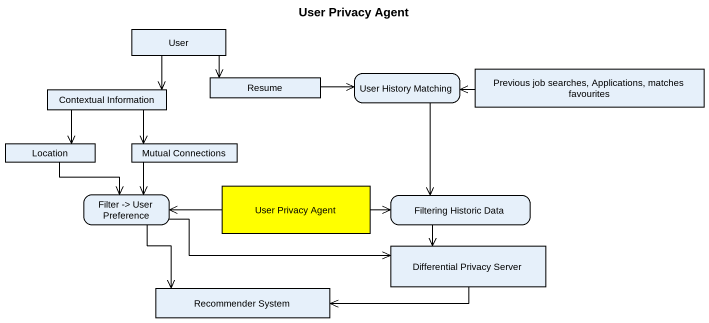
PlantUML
@startuml
title User Privacy Agent
hide empty description
state User <<object>>
state Resume <<object>>
state "User History Matching" as User_History_Matching
state "Previous job searches, Applications, matches favourites" as Previous_job_searches <<object>>
state "Contextual Information" as Contextual_Information <<object>>
state Location <<object>>
state "Mutual Connections" as Mutual_Connections <<object>>
state "User Privacy Agent" as User_Privacy_Agent <<object>> #FFFF00
state "Filter -> User Preference" as Filter_User_Preference
state "Filtering Historic Data" as Filtering_Historic_Data
state "Differential Privacy Server" as Differential_Privacy_Server <<object>>
state "Recommender System" as Recommender_System <<object>>
User -right-> Resume
User --> Contextual_Information
Resume -right-> User_History_Matching
User_History_Matching --> Filtering_Historic_Data
Previous_job_searches -left-> User_History_Matching
Contextual_Information --> Location
Contextual_Information --> Mutual_Connections
Location --> Filter_User_Preference
Mutual_Connections --> Filter_User_Preference
User_Privacy_Agent -left-> Filter_User_Preference
User_Privacy_Agent -right-> Filtering_Historic_Data
Filter_User_Preference -right-> Differential_Privacy_Server
Filter_User_Preference --> Recommender_System
Filtering_Historic_Data --> Differential_Privacy_Server
Differential_Privacy_Server -left-> Recommender_System
@enduml
